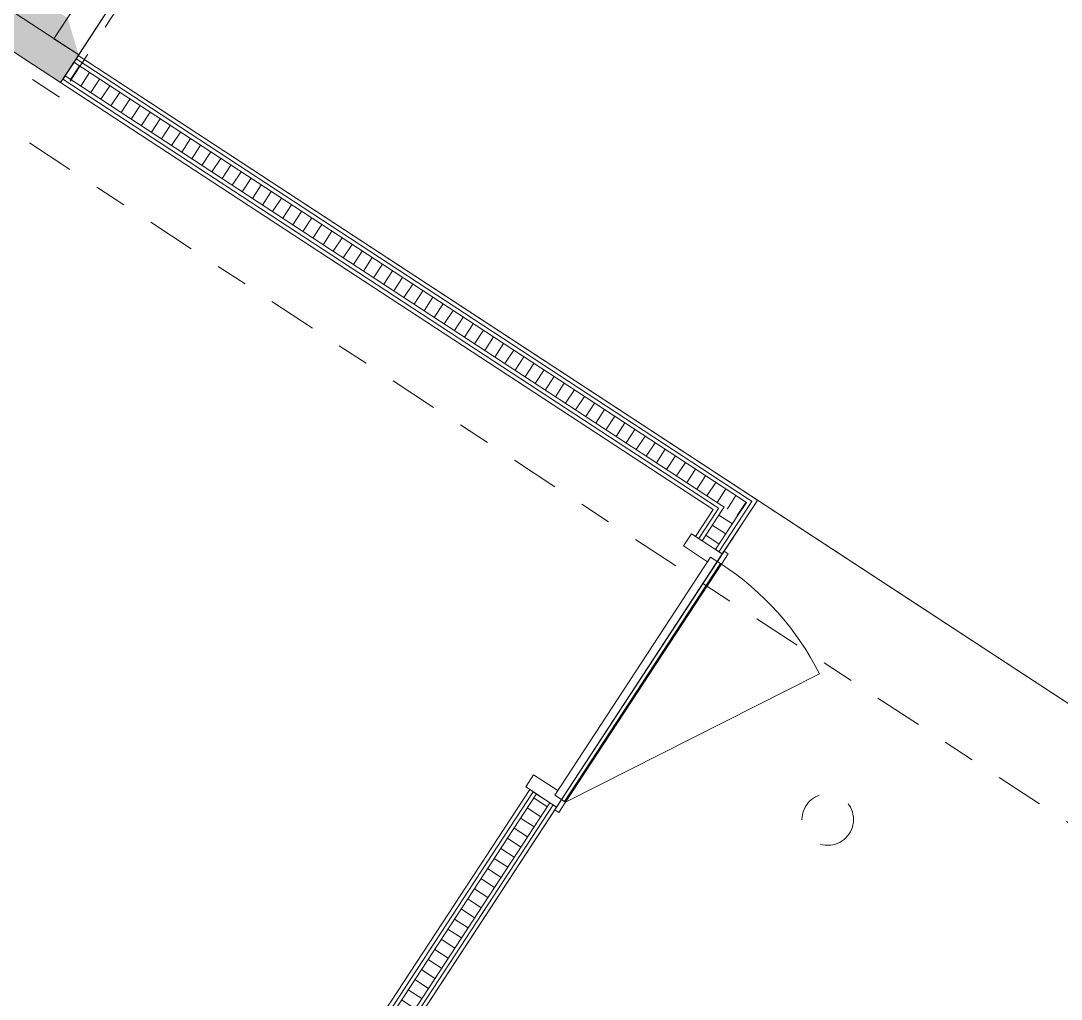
# Model space of a CAD drawing. Header units: metres. Extents: x 2696278.3 to 2696314, y 1245153.2 to 1245192.4.
# Drawn here: x 2696292.792 to 2696296.024, y 1245175.935 to 1245178.975 of the extents above; entities that cross this region are included whole.
import ezdxf

# ---------------------------------------------------------------- set-up
doc = ezdxf.new("R2010")
doc.units = ezdxf.units.M
doc.set_wipeout_variables(frame=1)
for name, pattern in [('000_hbf_Strich 2_1mm', [0.15, 0.1, -0.05]), ('000_hbf_Strichpunkt 3_1_1mm Achsen', [0.25, 0.15, -0.05, 0, -0.05]), ('Wipeout_Contour', [10000, 0, -10000])]:
    doc.linetypes.add(name, pattern=pattern)
for name, color, linetype in [('0 Schichttrennlinien', 7, 'Continuous'), ('010 Fenster', 7, 'Continuous'), ('010 Türen', 7, 'Continuous'), ('0_C21_Aussenwandkonstruktion.3D', 7, 'Continuous'), ('0_C21_Aussenwandkonstruktion.3D Bauteilschraffuren', 7, 'Continuous'), ('0_C22_Innenwandkonstruktion.3D', 7, 'Continuous'), ('0_C22_Innenwandkonstruktion.3D Bauteilschraffuren', 7, 'Continuous'), ('0_C22_Innenwandkonstruktion.3D Schichttrennlinien', 7, 'Continuous'), ('0_E31_Fenster.3D', 7, 'Continuous'), ('0_G20_Bodenbelag.3D', 7, 'Continuous'), ('1_D01_Sichtbar_1_50.V', 7, 'Continuous'), ('1_M01_Achsen.V', 7, 'Continuous'), ('1_R01_Raumstempel.V Kontur', 7, 'Continuous')]:
    doc.layers.add(name, color=color, linetype=linetype)
pattern_1 = [(236.8, (2696295.289407, 1245171.756836), (0.03137866, -0.02053362), [])]
pattern_2 = [(146.8, (2696295.289407, 1245171.756836), (0.02053364, 0.03137865), [])]

msp = doc.modelspace()

# ---------------------------------------------------------------- hatches: boundary and pattern name
at = {"layer": '0_C21_Aussenwandkonstruktion.3D Bauteilschraffuren', "linetype": 'Continuous', "lineweight": 0, "true_color": 0xffffff}
msp.add_hatch(color=7, dxfattribs=at).paths.add_polyline_path([(2696292.1371, 1245179.4151), (2696292.9723, 1245178.8686), (2696292.9377, 1245178.9839), (2696292.1796, 1245179.48)])

# ---------------------------------------------------------------- linework, layer by layer
at = {"layer": '0 Schichttrennlinien', "color": 7, "linetype": '000_hbf_Strichpunkt 3_1_1mm Achsen', "lineweight": 13}
msp.add_circle((2696295.2992, 1245176.4932), 0.08, dxfattribs=at)
at = {"layer": '010 Fenster', "color": 7, "linetype": 'Continuous', "lineweight": 5}
msp.add_line((2696294.9076, 1245181.9941), (2696292.8953, 1245178.919), dxfattribs=at)
at = {"layer": '010 Fenster', "color": 7, "linetype": 'Continuous', "lineweight": 13}
for p, q in [((2696292.8953, 1245178.919), (2696292.9884, 1245179.0613)), ((2696293.0544, 1245178.9942), (2696292.9723, 1245178.8686)), ((2696292.8953, 1245178.919), (2696292.9723, 1245178.8686)), ((2696292.8953, 1245178.919), (2696292.9723, 1245178.8686))]:
    msp.add_line(p, q, dxfattribs=at)
at = {"layer": '010 Türen', "color": 7, "linetype": 'Continuous', "lineweight": 13}
for p, q in [((2696294.9261, 1245177.2943), (2696294.9355, 1245177.3085)), ((2696294.4849, 1245176.5469), (2696294.9689, 1245177.2866)), ((2696294.4849, 1245176.5469), (2696295.2739, 1245176.9455))]:
    msp.add_line(p, q, dxfattribs=at)
msp.add_arc((2696294.4849, 1245176.5469), 0.884, 26.8, 56.8, dxfattribs=at)
at = {"layer": '0_C21_Aussenwandkonstruktion.3D', "color": 7, "linetype": 'Continuous', "lineweight": 13, "flags": 128}
msp.add_lwpolyline([(2696292.1371, 1245179.4151), (2696292.9723, 1245178.8686)], dxfattribs=at)
at = {"layer": '0_E31_Fenster.3D', "color": 7, "linetype": 'Continuous', "lineweight": 13}
msp.add_line((2696292.8953, 1245178.919), (2696292.9723, 1245178.8686), dxfattribs=at)
at = {"layer": '0_G20_Bodenbelag.3D', "color": 255, "linetype": 'Wipeout_Contour', "lineweight": 18, "flags": 128}
for points in [[(2696297.1164, 1245188.9053), (2696295.304, 1245186.1356), (2696298.8561, 1245183.8112), (2696297.416, 1245181.6105), (2696296.8848, 1245180.7988), (2696296.841, 1245180.7319), (2696294.9859, 1245181.9459), (2696292.9709, 1245178.8666), (2696295.0812, 1245177.4856), (2696295.0374, 1245177.4187), (2696294.5063, 1245176.607), (2696293.6357, 1245175.2765), (2696294.0959, 1245174.9754), (2696294.4518, 1245175.5193), (2696295.9998, 1245174.5063), (2696296.9402, 1245175.9434), (2696296.2708, 1245176.3814), (2696299.6014, 1245181.4711), (2696301.0448, 1245180.5265), (2696303.7059, 1245184.5932), (2696300.6685, 1245186.5809)], [(2696291.2192, 1245179.8933), (2696289.5601, 1245177.3579), (2696290.4303, 1245176.7885), (2696292.7607, 1245175.2635), (2696293.029, 1245175.6735), (2696293.552, 1245175.3313), (2696294.398, 1245176.6241), (2696294.4816, 1245176.5693), (2696294.9963, 1245177.3559), (2696294.9127, 1245177.4107), (2696294.9428, 1245177.4567), (2696292.0811, 1245179.3293)]]:
    msp.add_lwpolyline(points, close=True, dxfattribs=at)
at = {"layer": '1_R01_Raumstempel.V Kontur', "color": 21, "linetype": 'Continuous', "lineweight": 0, "true_color": 0xffa8a8, "flags": 128}
for points in [[(2696296.841, 1245180.7319), (2696294.9859, 1245181.9459), (2696292.9709, 1245178.8666), (2696296.42, 1245176.6095), (2696296.8841, 1245177.3186), (2696298.9055, 1245180.4077), (2696297.3116, 1245181.4509), (2696296.9068, 1245180.8323)], [(2696292.0789, 1245179.3308), (2696291.2184, 1245179.8939), (2696289.5593, 1245177.3585), (2696289.6437, 1245177.3032), (2696289.589, 1245177.2195), (2696290.3755, 1245176.7048), (2696290.4303, 1245176.7885), (2696292.7607, 1245175.2635), (2696293.029, 1245175.6735), (2696293.552, 1245175.3313), (2696294.3733, 1245176.5864), (2696294.457, 1245176.5317), (2696294.9717, 1245177.3183), (2696294.888, 1245177.373), (2696294.9428, 1245177.4567)], [(2696295.0155, 1245177.3852), (2696294.5282, 1245176.6405), (2696293.6357, 1245175.2765), (2696294.1042, 1245174.9699), (2696294.4602, 1245175.5138), (2696295.9998, 1245174.5063), (2696296.9402, 1245175.9434), (2696296.2708, 1245176.3814), (2696296.42, 1245176.6095), (2696295.0812, 1245177.4856)]]:
    msp.add_lwpolyline(points, close=True, dxfattribs=at)

# ---------------------------------------------------------------- next in the draw order: wipeouts: each hides what was drawn before it
at = {"color": 254, "linetype": 'Wipeout_Contour', "lineweight": 0, "ltscale": 17.113089}
msp.add_wipeout([(2696295.0812, 1245177.4856), (2696295.0639, 1245177.482), (2696295.0744, 1245177.4752)], dxfattribs=at).dxf.layer = '0_C22_Innenwandkonstruktion.3D Bauteilschraffuren'
at = {"color": 254, "linetype": 'Wipeout_Contour', "lineweight": 0, "ltscale": 17.06951}
msp.add_wipeout([(2696294.9601, 1245177.4603), (2696294.9428, 1245177.4567), (2696294.9533, 1245177.4499)], dxfattribs=at).dxf.layer = '0_C22_Innenwandkonstruktion.3D Bauteilschraffuren'
at = {"color": 254, "linetype": 'Wipeout_Contour', "lineweight": 0, "ltscale": 17.771796}
msp.add_wipeout([(2696293.6252, 1245175.2834), (2696293.6357, 1245175.2765), (2696294.457, 1245176.5317), (2696294.4465, 1245176.5385)], dxfattribs=at).dxf.layer = '0_C22_Innenwandkonstruktion.3D Bauteilschraffuren'

# ---------------------------------------------------------------- next in the draw order: linework, layer by layer
at = {"layer": '010 Türen', "color": 7, "linetype": 'Continuous', "lineweight": 13}
msp.add_line((2696294.4849, 1245176.5469), (2696294.4641, 1245176.5151), dxfattribs=at)

# ---------------------------------------------------------------- next in the draw order: wipeouts: each hides what was drawn before it
at = {"color": 254, "linetype": 'Wipeout_Contour', "lineweight": 0, "ltscale": 17.075246}
msp.add_wipeout([(2696294.9774, 1245177.4639), (2696294.9601, 1245177.4603), (2696294.9706, 1245177.4535)], dxfattribs=at).dxf.layer = '0_C22_Innenwandkonstruktion.3D Bauteilschraffuren'
at = {"color": 254, "linetype": 'Wipeout_Contour', "lineweight": 0, "ltscale": 17.106374}
msp.add_wipeout([(2696295.0639, 1245177.482), (2696295.0466, 1245177.4784), (2696295.0571, 1245177.4715)], dxfattribs=at).dxf.layer = '0_C22_Innenwandkonstruktion.3D Bauteilschraffuren'
at = {"color": 254, "linetype": 'Wipeout_Contour', "lineweight": 0, "ltscale": 17.809471}
msp.add_wipeout([(2696293.6147, 1245175.2902), (2696293.6252, 1245175.2834), (2696294.4465, 1245176.5385), (2696294.4361, 1245176.5454)], dxfattribs=at).dxf.layer = '0_C22_Innenwandkonstruktion.3D Bauteilschraffuren'

# ---------------------------------------------------------------- next in the draw order: wipeouts: each hides what was drawn before it
at = {"color": 254, "linetype": 'Wipeout_Contour', "lineweight": 0, "ltscale": 17.068106}
msp.add_wipeout([(2696295.0466, 1245177.4784), (2696294.9774, 1245177.4639), (2696295.0192, 1245177.4365)], dxfattribs=at).dxf.layer = '0_C22_Innenwandkonstruktion.3D Bauteilschraffuren'
at = {"color": 254, "linetype": 'Wipeout_Contour', "lineweight": 0, "ltscale": 17.365283}
msp.add_wipeout([(2696295.0708, 1245177.4925), (2696295.0639, 1245177.482), (2696295.0812, 1245177.4856)], dxfattribs=at).dxf.layer = '0_C22_Innenwandkonstruktion.3D Bauteilschraffuren'
at = {"color": 254, "linetype": 'Wipeout_Contour', "lineweight": 0, "ltscale": 18.036697}
msp.add_wipeout([(2696293.552, 1245175.3313), (2696293.5624, 1245175.3245), (2696294.3838, 1245176.5796), (2696294.3733, 1245176.5864)], dxfattribs=at).dxf.layer = '0_C22_Innenwandkonstruktion.3D Bauteilschraffuren'

# ---------------------------------------------------------------- next in the draw order: hatches: boundary and pattern name
at = {"layer": '0_C22_Innenwandkonstruktion.3D Bauteilschraffuren', "linetype": 'Continuous', "lineweight": 0, "true_color": 0x000000}
h = msp.add_hatch(dxfattribs=at)
h.set_pattern_fill('DÄMMSTOFF__ALLGEMEIN_VER_31', color=18, angle=-33.2, style=0, pattern_type=2)
h.set_pattern_definition(pattern_1)
h.paths.add_polyline_path([(2696295.0466, 1245177.4784), (2696294.9774, 1245177.4639), (2696295.0192, 1245177.4365)])

# ---------------------------------------------------------------- next in the draw order: wipeouts: each hides what was drawn before it
at = {"color": 254, "linetype": 'Wipeout_Contour', "lineweight": 0, "ltscale": 17.998685}
msp.add_wipeout([(2696293.5624, 1245175.3245), (2696293.5729, 1245175.3176), (2696294.3942, 1245176.5728), (2696294.3838, 1245176.5796)], dxfattribs=at).dxf.layer = '0_C22_Innenwandkonstruktion.3D Bauteilschraffuren'

# ---------------------------------------------------------------- next in the draw order: linework, layer by layer
at = {"layer": '010 Türen', "color": 7, "linetype": 'Continuous', "lineweight": 13}
msp.add_line((2696294.3608, 1245176.5947), (2696294.3854, 1245176.6323), dxfattribs=at)

# ---------------------------------------------------------------- next in the draw order: wipeouts: each hides what was drawn before it
at = {"color": 254, "linetype": 'Wipeout_Contour', "lineweight": 0, "ltscale": 26.684105}
msp.add_wipeout([(2696295.0708, 1245177.4925), (2696292.9709, 1245178.8666), (2696292.9641, 1245178.8561), (2696295.0639, 1245177.482)], dxfattribs=at).dxf.layer = '0_C22_Innenwandkonstruktion.3D Bauteilschraffuren'
at = {"color": 254, "linetype": 'Wipeout_Contour', "lineweight": 0, "ltscale": 17.90779}
msp.add_wipeout([(2696293.5729, 1245175.3176), (2696293.6147, 1245175.2902), (2696294.4361, 1245176.5454), (2696294.3942, 1245176.5728)], dxfattribs=at).dxf.layer = '0_C22_Innenwandkonstruktion.3D Bauteilschraffuren'

# ---------------------------------------------------------------- next in the draw order: hatches: boundary and pattern name
at = {"layer": '0_C22_Innenwandkonstruktion.3D Bauteilschraffuren', "linetype": 'Continuous', "lineweight": 0, "true_color": 0x000000}
h = msp.add_hatch(dxfattribs=at)
h.set_pattern_fill('DÄMMSTOFF__ALLGEMEIN_VER_31', color=18, angle=-33.2, style=0, pattern_type=2)
h.set_pattern_definition(pattern_2)
h.paths.add_polyline_path([(2696293.5729, 1245175.3176), (2696293.6147, 1245175.2902), (2696294.4361, 1245176.5454), (2696294.3942, 1245176.5728)])

# ---------------------------------------------------------------- next in the draw order: linework, layer by layer
at = {"layer": '010 Türen', "color": 7, "linetype": 'Continuous', "lineweight": 13}
for p, q in [((2696294.9355, 1245177.3085), (2696294.4514, 1245176.5688)), ((2696294.3854, 1245176.6323), (2696294.4607, 1245176.583)), ((2696294.457, 1245176.5317), (2696294.3608, 1245176.5947)), ((2696294.3838, 1245176.5796), (2696294.3733, 1245176.5864)), ((2696294.3838, 1245176.5796), (2696294.3733, 1245176.5864)), ((2696294.3942, 1245176.5728), (2696294.3838, 1245176.5796)), ((2696294.3942, 1245176.5728), (2696294.3838, 1245176.5796)), ((2696294.4361, 1245176.5454), (2696294.3942, 1245176.5728)), ((2696294.4361, 1245176.5454), (2696294.3942, 1245176.5728)), ((2696294.4607, 1245176.583), (2696294.4514, 1245176.5688)), ((2696294.4514, 1245176.5688), (2696294.4849, 1245176.5469)), ((2696294.4514, 1245176.5688), (2696294.4849, 1245176.5469)), ((2696294.4465, 1245176.5385), (2696294.4361, 1245176.5454)), ((2696294.4465, 1245176.5385), (2696294.4361, 1245176.5454)), ((2696294.457, 1245176.5317), (2696294.4465, 1245176.5385)), ((2696294.457, 1245176.5317), (2696294.4465, 1245176.5385)), ((2696294.4515, 1245176.5233), (2696294.457, 1245176.5317)), ((2696294.4641, 1245176.5151), (2696294.4515, 1245176.5233))]:
    msp.add_line(p, q, dxfattribs=at)
at = {"layer": '0_C22_Innenwandkonstruktion.3D', "color": 7, "linetype": 'Continuous', "lineweight": 13}
for p, q in [((2696294.3838, 1245176.5796), (2696294.3733, 1245176.5864)), ((2696294.3942, 1245176.5728), (2696294.3838, 1245176.5796)), ((2696294.4361, 1245176.5454), (2696294.3942, 1245176.5728)), ((2696294.4465, 1245176.5385), (2696294.4361, 1245176.5454)), ((2696294.457, 1245176.5317), (2696294.4465, 1245176.5385))]:
    msp.add_line(p, q, dxfattribs=at)
at = {"layer": '0_C22_Innenwandkonstruktion.3D', "color": 7, "linetype": 'Continuous', "lineweight": 13, "flags": 128}
for points in [[(2696294.3733, 1245176.5864), (2696293.552, 1245175.3313)], [(2696293.6357, 1245175.2765), (2696294.457, 1245176.5317)]]:
    msp.add_lwpolyline(points, dxfattribs=at)
at = {"layer": '0_C22_Innenwandkonstruktion.3D Schichttrennlinien', "color": 7, "linetype": 'Continuous', "lineweight": 5}
for p, q in [((2696294.3838, 1245176.5796), (2696293.5624, 1245175.3245)), ((2696294.3942, 1245176.5728), (2696293.5729, 1245175.3176)), ((2696293.6147, 1245175.2902), (2696294.4361, 1245176.5454)), ((2696293.6252, 1245175.2834), (2696294.4465, 1245176.5385))]:
    msp.add_line(p, q, dxfattribs=at)

# ---------------------------------------------------------------- next in the draw order: wipeouts: each hides what was drawn before it
at = {"color": 254, "linetype": 'Wipeout_Contour', "lineweight": 0, "ltscale": 17.354364}
msp.add_wipeout([(2696295.0466, 1245177.4784), (2696295.0639, 1245177.482), (2696295.0535, 1245177.4888)], dxfattribs=at).dxf.layer = '0_C22_Innenwandkonstruktion.3D Bauteilschraffuren'

# ---------------------------------------------------------------- next in the draw order: linework, layer by layer
at = {"layer": '0_C22_Innenwandkonstruktion.3D', "color": 7, "linetype": 'Continuous', "lineweight": 13, "flags": 128}
msp.add_lwpolyline([(2696295.0812, 1245177.4856), (2696295.0744, 1245177.4752)], dxfattribs=at)

# ---------------------------------------------------------------- next in the draw order: wipeouts: each hides what was drawn before it
at = {"color": 254, "linetype": 'Wipeout_Contour', "lineweight": 0, "ltscale": 26.661981}
msp.add_wipeout([(2696295.0535, 1245177.4888), (2696292.9641, 1245178.8561), (2696292.9572, 1245178.8457), (2696295.0466, 1245177.4784)], dxfattribs=at).dxf.layer = '0_C22_Innenwandkonstruktion.3D Bauteilschraffuren'

# ---------------------------------------------------------------- next in the draw order: linework, layer by layer
at = {"layer": '0_C21_Aussenwandkonstruktion.3D', "color": 7, "linetype": 'Continuous', "lineweight": 13, "flags": 128}
msp.add_lwpolyline([(2696292.9723, 1245178.8687), (2696292.1371, 1245179.4151)], dxfattribs=at)

# ---------------------------------------------------------------- next in the draw order: wipeouts: each hides what was drawn before it
at = {"color": 254, "linetype": 'Wipeout_Contour', "lineweight": 0, "ltscale": 17.292141}
msp.add_wipeout([(2696294.9496, 1245177.4672), (2696294.9428, 1245177.4567), (2696294.9601, 1245177.4603)], dxfattribs=at).dxf.layer = '0_C22_Innenwandkonstruktion.3D Bauteilschraffuren'

# ---------------------------------------------------------------- next in the draw order: wipeouts: each hides what was drawn before it
at = {"color": 254, "linetype": 'Wipeout_Contour', "lineweight": 0, "ltscale": 26.531875}
msp.add_wipeout([(2696294.9496, 1245177.4672), (2696292.923, 1245178.7934), (2696292.9162, 1245178.7829), (2696294.9428, 1245177.4567)], dxfattribs=at).dxf.layer = '0_C22_Innenwandkonstruktion.3D Bauteilschraffuren'

# ---------------------------------------------------------------- next in the draw order: wipeouts: each hides what was drawn before it
at = {"color": 254, "linetype": 'Wipeout_Contour', "lineweight": 0, "ltscale": 17.302118}
msp.add_wipeout([(2696294.9669, 1245177.4708), (2696294.9601, 1245177.4603), (2696294.9774, 1245177.4639)], dxfattribs=at).dxf.layer = '0_C22_Innenwandkonstruktion.3D Bauteilschraffuren'

# ---------------------------------------------------------------- next in the draw order: wipeouts: each hides what was drawn before it
at = {"color": 254, "linetype": 'Wipeout_Contour', "lineweight": 0, "ltscale": 26.553244}
msp.add_wipeout([(2696294.9669, 1245177.4708), (2696292.9298, 1245178.8038), (2696292.923, 1245178.7934), (2696294.9601, 1245177.4603)], dxfattribs=at).dxf.layer = '0_C22_Innenwandkonstruktion.3D Bauteilschraffuren'

# ---------------------------------------------------------------- next in the draw order: wipeouts: each hides what was drawn before it
at = {"color": 254, "linetype": 'Wipeout_Contour', "lineweight": 0, "ltscale": 17.357563}
msp.add_wipeout([(2696295.0048, 1245177.5058), (2696294.9774, 1245177.4639), (2696295.0466, 1245177.4784)], dxfattribs=at).dxf.layer = '0_C22_Innenwandkonstruktion.3D Bauteilschraffuren'

# ---------------------------------------------------------------- next in the draw order: hatches: boundary and pattern name
at = {"layer": '0_C22_Innenwandkonstruktion.3D Bauteilschraffuren', "linetype": 'Continuous', "lineweight": 0, "true_color": 0x000000}
h = msp.add_hatch(dxfattribs=at)
h.set_pattern_fill('DÄMMSTOFF__ALLGEMEIN_VER_31', color=18, angle=-33.2, style=0, pattern_type=2)
h.set_pattern_definition(pattern_1)
h.paths.add_polyline_path([(2696295.0048, 1245177.5058), (2696294.9774, 1245177.4639), (2696295.0466, 1245177.4784)])

# ---------------------------------------------------------------- next in the draw order: linework, layer by layer
at = {"layer": '0_C22_Innenwandkonstruktion.3D Schichttrennlinien', "color": 7, "linetype": 'Continuous', "lineweight": 5}
for p, q in [((2696295.0639, 1245177.482), (2696295.0535, 1245177.4888)), ((2696295.0571, 1245177.4715), (2696295.0639, 1245177.482))]:
    msp.add_line(p, q, dxfattribs=at)

# ---------------------------------------------------------------- next in the draw order: wipeouts: each hides what was drawn before it
at = {"color": 254, "linetype": 'Wipeout_Contour', "lineweight": 0, "ltscale": 26.630412}
msp.add_wipeout([(2696295.0048, 1245177.5058), (2696292.9572, 1245178.8457), (2696292.9298, 1245178.8038), (2696294.9774, 1245177.4639)], dxfattribs=at).dxf.layer = '0_C22_Innenwandkonstruktion.3D Bauteilschraffuren'

# ---------------------------------------------------------------- next in the draw order: hatches: boundary and pattern name
at = {"layer": '0_C21_Aussenwandkonstruktion.3D Bauteilschraffuren', "linetype": 'Continuous', "lineweight": 0, "true_color": 0xffffff}
msp.add_hatch(color=7, dxfattribs=at).paths.add_polyline_path([(2696292.081, 1245179.3294), (2696292.9162, 1245178.7829), (2696292.9723, 1245178.8687), (2696292.1371, 1245179.4151)])
at = {"layer": '0_C22_Innenwandkonstruktion.3D Bauteilschraffuren', "linetype": 'Continuous', "lineweight": 0, "true_color": 0x000000}
h = msp.add_hatch(dxfattribs=at)
h.set_pattern_fill('DÄMMSTOFF__ALLGEMEIN_VER_31', color=18, angle=-33.2, style=0, pattern_type=2)
h.set_pattern_definition(pattern_1)
h.paths.add_polyline_path([(2696295.0048, 1245177.5058), (2696292.9572, 1245178.8457), (2696292.9298, 1245178.8038), (2696294.9774, 1245177.4639)])

# ---------------------------------------------------------------- next in the draw order: linework, layer by layer
at = {"layer": '0_C21_Aussenwandkonstruktion.3D', "color": 7, "linetype": 'Continuous', "lineweight": 13, "flags": 128}
for points in [[(2696292.081, 1245179.3294), (2696292.9162, 1245178.7829)], [(2696292.9162, 1245178.7829), (2696292.9723, 1245178.8687)]]:
    msp.add_lwpolyline(points, dxfattribs=at)
at = {"layer": '0_C22_Innenwandkonstruktion.3D', "color": 7, "linetype": 'Continuous', "lineweight": 13, "flags": 128}
for points in [[(2696292.9641, 1245178.8561), (2696292.9572, 1245178.8457)], [(2696292.9709, 1245178.8666), (2696292.9641, 1245178.8561)], [(2696295.0812, 1245177.4856), (2696292.9709, 1245178.8666)], [(2696292.9572, 1245178.8457), (2696292.9298, 1245178.8038)], [(2696292.923, 1245178.7934), (2696292.9162, 1245178.7829)], [(2696292.9298, 1245178.8038), (2696292.923, 1245178.7934)], [(2696292.9162, 1245178.7829), (2696294.9428, 1245177.4567)]]:
    msp.add_lwpolyline(points, dxfattribs=at)
at = {"layer": '0_C22_Innenwandkonstruktion.3D Schichttrennlinien', "color": 7, "linetype": 'Continuous', "lineweight": 5}
for p, q in [((2696295.0535, 1245177.4888), (2696292.9641, 1245178.8561)), ((2696295.0048, 1245177.5058), (2696292.9572, 1245178.8457)), ((2696292.923, 1245178.7934), (2696294.9601, 1245177.4603)), ((2696292.9298, 1245178.8038), (2696294.9774, 1245177.4639)), ((2696295.0466, 1245177.4784), (2696295.0048, 1245177.5058)), ((2696294.9706, 1245177.4535), (2696294.9774, 1245177.4639)), ((2696295.0192, 1245177.4365), (2696295.0466, 1245177.4784)), ((2696294.9533, 1245177.4499), (2696294.9601, 1245177.4603))]:
    msp.add_line(p, q, dxfattribs=at)
at = {"layer": '1_D01_Sichtbar_1_50.V', "color": 7, "linetype": '000_hbf_Strich 2_1mm', "lineweight": 13}
msp.add_lwpolyline([(2696293.3656, 1245183.1735), (2696295.081, 1245182.051), (2696292.9126, 1245178.7374), (2696291.0467, 1245179.9584), (2696291.3259, 1245180.3852), (2696291.2088, 1245180.4618), (2696292.8191, 1245182.9227), (2696292.9614, 1245182.8296), (2696293.3666, 1245183.4488), (2696293.3415, 1245183.4652)], dxfattribs=at)

# ---------------------------------------------------------------- next in the draw order: wipeouts: each hides what was drawn before it
at = {"color": 254, "linetype": 'Wipeout_Contour', "lineweight": 0, "ltscale": 22.705395}
msp.add_wipeout([(2696295.0639, 1245177.482), (2696294.9612, 1245177.3251), (2696294.9717, 1245177.3183), (2696295.0744, 1245177.4752)], dxfattribs=at).dxf.layer = '0_C22_Innenwandkonstruktion.3D Bauteilschraffuren'

# ---------------------------------------------------------------- next in the draw order: hatches: boundary and pattern name
at = {"layer": '0_C22_Innenwandkonstruktion.3D Bauteilschraffuren', "linetype": 'Continuous', "lineweight": 0, "true_color": 0xffffff}
h = msp.add_hatch(dxfattribs=at)
h.set_pattern_fill('DÄMMSTOFF__ALLGEMEIN_VER_31', angle=-33.2, style=0, pattern_type=2)
h.set_pattern_definition([(56.8, (2696295.289407, 1245171.756836), (-0.03137866, 0.02053362), [])])
h.paths.add_polyline_path([(2696294.4514, 1245176.5688), (2696294.4849, 1245176.5469), (2696294.9689, 1245177.2866), (2696294.9355, 1245177.3085)])

# ---------------------------------------------------------------- next in the draw order: linework, layer by layer
at = {"layer": '010 Türen', "color": 7, "linetype": 'Continuous', "lineweight": 13}
for p, q in [((2696294.9355, 1245177.3085), (2696294.9689, 1245177.2866)), ((2696294.9689, 1245177.2866), (2696294.9355, 1245177.3085))]:
    msp.add_line(p, q, dxfattribs=at)

# ---------------------------------------------------------------- next in the draw order: wipeouts: each hides what was drawn before it
at = {"color": 254, "linetype": 'Wipeout_Contour', "lineweight": 0, "ltscale": 22.713379}
msp.add_wipeout([(2696295.0466, 1245177.4784), (2696294.9508, 1245177.3319), (2696294.9612, 1245177.3251), (2696295.0571, 1245177.4715)], dxfattribs=at).dxf.layer = '0_C22_Innenwandkonstruktion.3D Bauteilschraffuren'

# ---------------------------------------------------------------- next in the draw order: linework, layer by layer
at = {"layer": '0_C22_Innenwandkonstruktion.3D Schichttrennlinien', "color": 7, "linetype": 'Continuous', "lineweight": 5}
msp.add_line((2696295.0571, 1245177.4715), (2696295.0639, 1245177.482), dxfattribs=at)

# ---------------------------------------------------------------- next in the draw order: wipeouts: each hides what was drawn before it
at = {"color": 254, "linetype": 'Wipeout_Contour', "lineweight": 0, "ltscale": 22.764211}
msp.add_wipeout([(2696294.9428, 1245177.4567), (2696294.888, 1245177.373), (2696294.8985, 1245177.3662), (2696294.9533, 1245177.4499)], dxfattribs=at).dxf.layer = '0_C22_Innenwandkonstruktion.3D Bauteilschraffuren'

# ---------------------------------------------------------------- next in the draw order: linework, layer by layer
at = {"layer": '010 Türen', "color": 7, "linetype": 'Continuous', "lineweight": 13}
msp.add_line((2696294.8755, 1245177.3812), (2696294.8508, 1245177.3436), dxfattribs=at)

# ---------------------------------------------------------------- next in the draw order: wipeouts: each hides what was drawn before it
at = {"color": 254, "linetype": 'Wipeout_Contour', "lineweight": 0, "ltscale": 22.75539}
msp.add_wipeout([(2696294.9601, 1245177.4603), (2696294.8985, 1245177.3662), (2696294.9089, 1245177.3593), (2696294.9706, 1245177.4535)], dxfattribs=at).dxf.layer = '0_C22_Innenwandkonstruktion.3D Bauteilschraffuren'

# ---------------------------------------------------------------- next in the draw order: wipeouts: each hides what was drawn before it
at = {"color": 254, "linetype": 'Wipeout_Contour', "lineweight": 0, "ltscale": 22.70545}
msp.add_wipeout([(2696294.9774, 1245177.4639), (2696294.9089, 1245177.3593), (2696294.9508, 1245177.3319), (2696295.0192, 1245177.4365)], dxfattribs=at).dxf.layer = '0_C22_Innenwandkonstruktion.3D Bauteilschraffuren'

# ---------------------------------------------------------------- next in the draw order: hatches: boundary and pattern name
at = {"layer": '0_C22_Innenwandkonstruktion.3D Bauteilschraffuren', "linetype": 'Continuous', "lineweight": 0, "true_color": 0x000000}
h = msp.add_hatch(dxfattribs=at)
h.set_pattern_fill('DÄMMSTOFF__ALLGEMEIN_VER_31', color=18, angle=-33.2, style=0, pattern_type=2)
h.set_pattern_definition(pattern_2)
h.paths.add_polyline_path([(2696294.9774, 1245177.4639), (2696294.9089, 1245177.3593), (2696294.9508, 1245177.3319), (2696295.0192, 1245177.4365)])

# ---------------------------------------------------------------- next in the draw order: linework, layer by layer
at = {"layer": '010 Türen', "color": 7, "linetype": 'Continuous', "lineweight": 13}
for p, q in [((2696294.9717, 1245177.3183), (2696294.8755, 1245177.3812)), ((2696294.8985, 1245177.3662), (2696294.888, 1245177.373)), ((2696294.8985, 1245177.3662), (2696294.888, 1245177.373)), ((2696294.9089, 1245177.3593), (2696294.8985, 1245177.3662)), ((2696294.9089, 1245177.3593), (2696294.8985, 1245177.3662)), ((2696294.8508, 1245177.3436), (2696294.9261, 1245177.2943)), ((2696294.9508, 1245177.3319), (2696294.9089, 1245177.3593)), ((2696294.9508, 1245177.3319), (2696294.9089, 1245177.3593)), ((2696294.9612, 1245177.3251), (2696294.9508, 1245177.3319)), ((2696294.9612, 1245177.3251), (2696294.9508, 1245177.3319)), ((2696294.9717, 1245177.3183), (2696294.9612, 1245177.3251)), ((2696294.9717, 1245177.3183), (2696294.9612, 1245177.3251)), ((2696294.9689, 1245177.2866), (2696294.9897, 1245177.3184)), ((2696294.9772, 1245177.3266), (2696294.9717, 1245177.3183)), ((2696294.9897, 1245177.3184), (2696294.9772, 1245177.3266))]:
    msp.add_line(p, q, dxfattribs=at)
at = {"layer": '0_C22_Innenwandkonstruktion.3D', "color": 7, "linetype": 'Continuous', "lineweight": 13}
for p, q in [((2696294.8985, 1245177.3662), (2696294.888, 1245177.373)), ((2696294.9089, 1245177.3593), (2696294.8985, 1245177.3662)), ((2696294.9508, 1245177.3319), (2696294.9089, 1245177.3593)), ((2696294.9612, 1245177.3251), (2696294.9508, 1245177.3319)), ((2696294.9717, 1245177.3183), (2696294.9612, 1245177.3251))]:
    msp.add_line(p, q, dxfattribs=at)
at = {"layer": '0_C22_Innenwandkonstruktion.3D', "color": 7, "linetype": 'Continuous', "lineweight": 13, "flags": 128}
for points in [[(2696294.9717, 1245177.3183), (2696295.0744, 1245177.4752)], [(2696294.9428, 1245177.4567), (2696294.888, 1245177.373)]]:
    msp.add_lwpolyline(points, dxfattribs=at)
at = {"layer": '0_C22_Innenwandkonstruktion.3D Schichttrennlinien', "color": 7, "linetype": 'Continuous', "lineweight": 5}
for p, q in [((2696294.9612, 1245177.3251), (2696295.0571, 1245177.4715)), ((2696294.9706, 1245177.4535), (2696294.9774, 1245177.4639)), ((2696295.0192, 1245177.4365), (2696295.0466, 1245177.4784)), ((2696294.9533, 1245177.4499), (2696294.8985, 1245177.3662)), ((2696294.9706, 1245177.4535), (2696294.9089, 1245177.3593)), ((2696294.9508, 1245177.3319), (2696295.0192, 1245177.4365)), ((2696294.9533, 1245177.4499), (2696294.9601, 1245177.4603))]:
    msp.add_line(p, q, dxfattribs=at)
at = {"layer": '1_M01_Achsen.V', "color": 7, "linetype": '000_hbf_Strichpunkt 3_1_1mm Achsen', "lineweight": 13}
msp.add_line((2696305.7475, 1245170.1352), (2696289.849, 1245180.5389), dxfattribs=at)
msp.add_line((2696305.7475, 1245170.1352), (2696289.849, 1245180.5389), dxfattribs=at)

doc.saveas('drawing.dxf')
